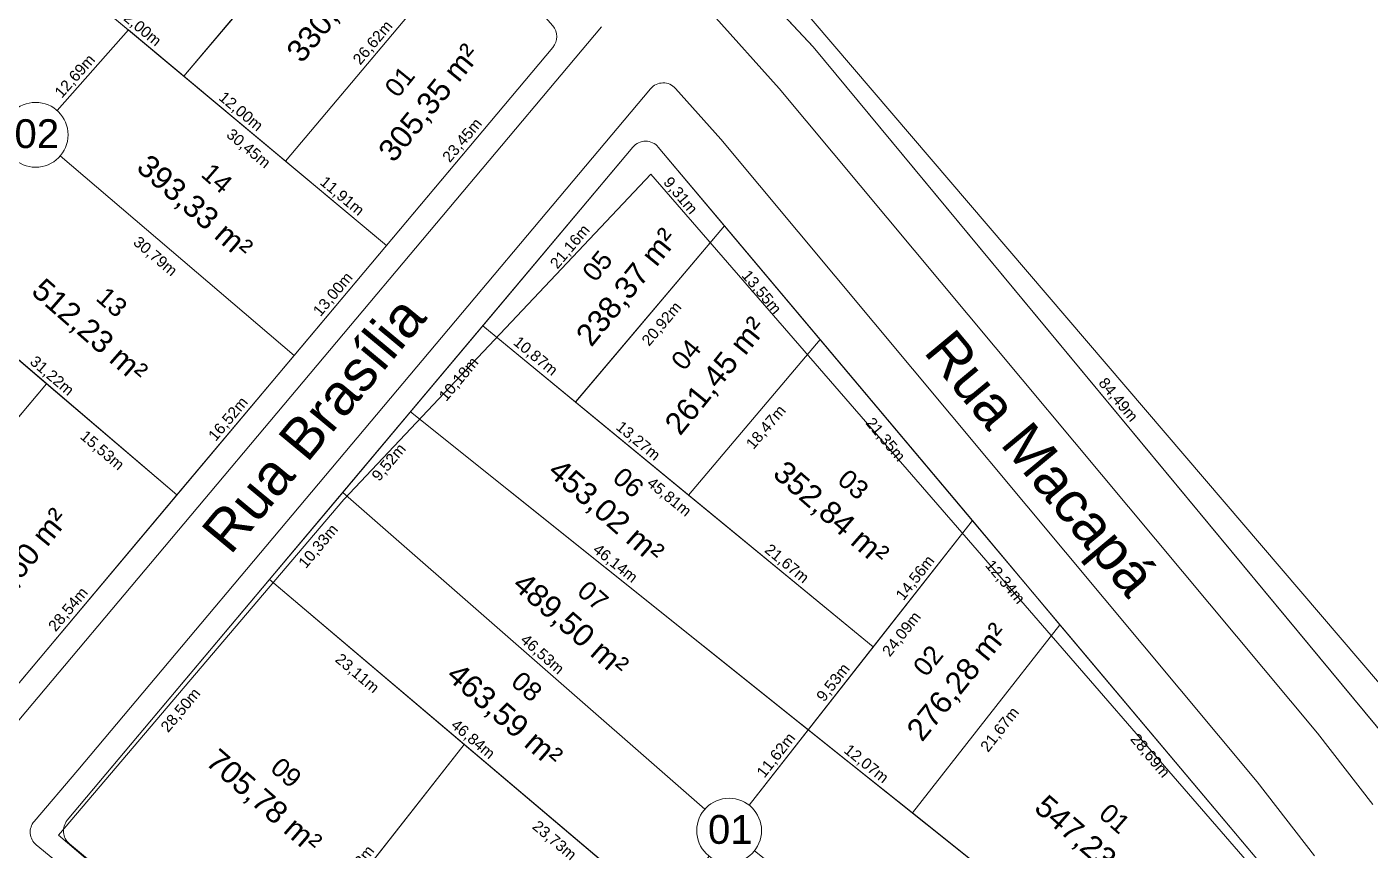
# Model space of a CAD drawing. Header units: metres. Extents: x 3808 to 8215, y 2374 to 6187.
# Drawn here: x 5741.6 to 5863.4, y 3533.9 to 3608.5 of the extents above; entities that cross this region are included whole.
import ezdxf

# ---------------------------------------------------------------- set-up
doc = ezdxf.new("R2010")
doc.units = ezdxf.units.M
for name, color, linetype in [('0 - MEIO FIO 2', 251, 'Continuous'), ('Areas Lotes', 1, 'Continuous'), ('Calçada', 8, 'Continuous'), ('COTAS', 7, 'Continuous'), ('Fluxo', 170, 'Continuous'), ('Lote', 7, 'Continuous'), ('Nome das Ruas', 7, 'Continuous'), ('Nº Lote', 7, 'Continuous'), ('Nº. quadra', 7, 'Continuous'), ('quadras', 7, 'Continuous')]:
    doc.layers.add(name, color=color, linetype=linetype)
doc.styles.add('Arial', font='arial.ttf')
doc.dimstyles.new('Copy(2) of ISO-25', dxfattribs={"dimtxt": 1, "dimasz": 2.5, "dimexe": 1.25, "dimexo": 0.625, "dimgap": 0.2, "dimtad": 1, "dimtoh": 1, "dimlfac": 1, "dimzin": 1, "dimtxsty": 'Arial', "dimblk": 'NONE', "dimcen": 0, "dimse1": 1, "dimse2": 1, "dimsd1": 1, "dimsd2": 1, "dimclrt": 256, "dimaunit": 1, "dimadec": 3, "dimazin": 0, "dimtfac": 1, "dimtmove": 0, "dimatfit": 3, "dimldrblk": 'NONE', "dimfxl": 1, "dimtolj": 1, "dimtzin": 0, "dimarcsym": 0})

# ---------------------------------------------------------------- blocks, each defined once
blk = doc.blocks.new('*D7910')
at = {"layer": 'Defpoints', "color": 0, "linetype": 'Continuous', "transparency": 16777216}
for p in [(5821.87, 3537.27), (5821.87, 3537.27), (5844.63, 3519.09)]:
    blk.add_point(p, dxfattribs=at)
at = {"layer": 'COTAS', "linetype": 'Continuous', "lineweight": 5, "transparency": 16777216, "insert": (5833.75, 3528.8), "char_height": 1, "attachment_point": 5, "rotation": 321.3707, "style": 'Arial'}
blk.add_mtext('\\A1;29,13m', dxfattribs=at)
blk = doc.blocks.new('_None')
blk = doc.blocks.new('*D7911')
at = {"layer": 'Defpoints', "color": 0, "linetype": 'Continuous', "transparency": 16777216}
for p in [(5835.25, 3554.33), (5837.17, 3552.82), (5821.87, 3537.27)]:
    blk.add_point(p, dxfattribs=at)
at = {"layer": 'COTAS', "linetype": 'Continuous', "lineweight": 5, "transparency": 16777216, "insert": (5829.85, 3544.79), "char_height": 1, "attachment_point": 5, "rotation": 51.8957, "style": 'Arial'}
blk.add_mtext('\\A1;21,67m', dxfattribs=at)
blk = doc.blocks.new('*D7912')
at = {"layer": 'Defpoints', "color": 0, "linetype": 'Continuous', "transparency": 16777216}
for p in [(5812.44, 3544.81), (5812.44, 3544.81), (5821.87, 3537.27)]:
    blk.add_point(p, dxfattribs=at)
at = {"layer": 'COTAS', "linetype": 'Continuous', "lineweight": 5, "transparency": 16777216, "insert": (5817.66, 3541.67), "char_height": 1, "attachment_point": 5, "rotation": 321.3707, "style": 'Arial'}
blk.add_mtext('\\A1;12,07m', dxfattribs=at)
blk = doc.blocks.new('*D7913')
at = {"layer": 'Defpoints', "color": 0, "linetype": 'Continuous', "transparency": 16777216}
for p in [(5818.32, 3552.31), (5818.32, 3552.31), (5812.44, 3544.81)]:
    blk.add_point(p, dxfattribs=at)
at = {"layer": 'COTAS', "linetype": 'Continuous', "lineweight": 5, "transparency": 16777216, "insert": (5814.75, 3549.05), "char_height": 1, "attachment_point": 5, "rotation": 51.8957, "style": 'Arial'}
blk.add_mtext('\\A1;9,53m', dxfattribs=at)
blk = doc.blocks.new('*D7914')
at = {"layer": 'Defpoints', "color": 0, "linetype": 'Continuous', "transparency": 16777216}
for p in [(5827.31, 3563.77), (5827.31, 3563.77), (5818.32, 3552.31)]:
    blk.add_point(p, dxfattribs=at)
at = {"layer": 'COTAS', "linetype": 'Continuous', "lineweight": 5, "transparency": 16777216, "insert": (5822.18, 3558.53), "char_height": 1, "attachment_point": 5, "rotation": 51.8957, "style": 'Arial'}
blk.add_mtext('\\A1;14,56m', dxfattribs=at)
blk = doc.blocks.new('*D7915')
at = {"layer": 'Defpoints', "color": 0, "linetype": 'Continuous', "transparency": 16777216}
for p in [(5827.31, 3563.77), (5835.25, 3554.33), (5833.58, 3552.93)]:
    blk.add_point(p, dxfattribs=at)
at = {"layer": 'COTAS', "linetype": 'Continuous', "lineweight": 5, "transparency": 16777216, "insert": (5830.23, 3558.16), "char_height": 1, "attachment_point": 5, "rotation": 310.0569, "style": 'Arial'}
blk.add_mtext('\\A1;12,34m', dxfattribs=at)
blk = doc.blocks.new('*D7916')
at = {"layer": 'Defpoints', "color": 0, "linetype": 'Continuous', "transparency": 16777216}
for p in [(5835.25, 3554.33), (5853.71, 3532.37), (5851.99, 3530.92)]:
    blk.add_point(p, dxfattribs=at)
at = {"layer": 'COTAS', "linetype": 'Continuous', "lineweight": 5, "transparency": 16777216, "insert": (5843.37, 3542.42), "char_height": 1, "attachment_point": 5, "rotation": 310.0569, "style": 'Arial'}
blk.add_mtext('\\A1;28,69m', dxfattribs=at)
blk = doc.blocks.new('*D7918')
at = {"layer": 'Defpoints', "color": 0, "linetype": 'Continuous', "transparency": 16777216}
for p in [(5763.63, 3558.42), (5765.39, 3556.93), (5745.3, 3536.6)]:
    blk.add_point(p, dxfattribs=at)
at = {"layer": 'COTAS', "linetype": 'Continuous', "lineweight": 5, "transparency": 16777216, "insert": (5755.62, 3546.54), "char_height": 1, "attachment_point": 5, "rotation": 49.9637, "style": 'Arial'}
blk.add_mtext('\\A1;28,50m', dxfattribs=at)
blk = doc.blocks.new('*D7919')
at = {"layer": 'Defpoints', "color": 0, "linetype": 'Continuous', "transparency": 16777216}
for p in [(5770.27, 3566.32), (5772.04, 3564.84), (5763.63, 3558.42)]:
    blk.add_point(p, dxfattribs=at)
at = {"layer": 'COTAS', "linetype": 'Continuous', "lineweight": 5, "transparency": 16777216, "insert": (5768.1, 3561.4), "char_height": 1, "attachment_point": 5, "rotation": 49.9637, "style": 'Arial'}
blk.add_mtext('\\A1;10,33m', dxfattribs=at)
blk = doc.blocks.new('*D7920')
at = {"layer": 'Defpoints', "color": 0, "linetype": 'Continuous', "transparency": 16777216}
for p in [(5776.4, 3573.61), (5778.16, 3572.13), (5770.27, 3566.32)]:
    blk.add_point(p, dxfattribs=at)
at = {"layer": 'COTAS', "linetype": 'Continuous', "lineweight": 5, "transparency": 16777216, "insert": (5774.49, 3569), "char_height": 1, "attachment_point": 5, "rotation": 49.9637, "style": 'Arial'}
blk.add_mtext('\\A1;9,52m', dxfattribs=at)
blk = doc.blocks.new('*D7921')
at = {"layer": 'Defpoints', "color": 0, "linetype": 'Continuous', "transparency": 16777216}
for p in [(5782.94, 3581.41), (5784.71, 3579.93), (5776.4, 3573.61)]:
    blk.add_point(p, dxfattribs=at)
at = {"layer": 'COTAS', "linetype": 'Continuous', "lineweight": 5, "transparency": 16777216, "insert": (5780.82, 3576.54), "char_height": 1, "attachment_point": 5, "rotation": 49.9637, "style": 'Arial'}
blk.add_mtext('\\A1;10,18m', dxfattribs=at)
blk = doc.blocks.new('*D7922')
at = {"layer": 'Defpoints', "color": 0, "linetype": 'Continuous', "transparency": 16777216}
for p in [(5796.56, 3597.61), (5798.32, 3596.13), (5782.94, 3581.41)]:
    blk.add_point(p, dxfattribs=at)
at = {"layer": 'COTAS', "linetype": 'Continuous', "lineweight": 5, "transparency": 16777216, "insert": (5790.9, 3588.54), "char_height": 1, "attachment_point": 5, "rotation": 49.9637, "style": 'Arial'}
blk.add_mtext('\\A1;21,16m', dxfattribs=at)
blk = doc.blocks.new('*D7923')
at = {"layer": 'Defpoints', "color": 0, "linetype": 'Continuous', "transparency": 16777216}
for p in [(5798.85, 3597.61), (5804.84, 3590.49), (5803.19, 3589.09)]:
    blk.add_point(p, dxfattribs=at)
at = {"layer": 'COTAS', "linetype": 'Continuous', "lineweight": 5, "transparency": 16777216, "insert": (5800.81, 3593.17), "char_height": 1, "attachment_point": 5, "rotation": 310.0569, "style": 'Arial'}
blk.add_mtext('\\A1;9,31m', dxfattribs=at)
blk = doc.blocks.new('*D7924')
at = {"layer": 'Defpoints', "color": 0, "linetype": 'Continuous', "transparency": 16777216}
for p in [(5804.84, 3590.49), (5813.21, 3579.81), (5811.91, 3578.72)]:
    blk.add_point(p, dxfattribs=at)
at = {"layer": 'COTAS', "linetype": 'Continuous', "lineweight": 5, "transparency": 16777216, "insert": (5808.16, 3584.42), "char_height": 1, "attachment_point": 5, "rotation": 310.0569, "style": 'Arial'}
blk.add_mtext('\\A1;13,55m', dxfattribs=at)
blk = doc.blocks.new('*D7925')
at = {"layer": 'Defpoints', "color": 0, "linetype": 'Continuous', "transparency": 16777216}
for p in [(5813.21, 3579.81), (5827.31, 3563.77), (5825.65, 3562.38)]:
    blk.add_point(p, dxfattribs=at)
at = {"layer": 'COTAS', "linetype": 'Continuous', "lineweight": 5, "transparency": 16777216, "insert": (5819.39, 3571.06), "char_height": 1, "attachment_point": 5, "rotation": 310.0569, "style": 'Arial'}
blk.add_mtext('\\A1;21,35m', dxfattribs=at)
blk = doc.blocks.new('*D7926')
at = {"layer": 'Defpoints', "color": 0, "linetype": 'Continuous', "transparency": 16777216}
for p in [(5782.94, 3581.41), (5791.34, 3574.5), (5791.37, 3574.55)]:
    blk.add_point(p, dxfattribs=at)
at = {"layer": 'COTAS', "linetype": 'Continuous', "lineweight": 5, "transparency": 16777216, "insert": (5787.69, 3578.62), "char_height": 1, "attachment_point": 5, "rotation": 320.5583, "style": 'Arial'}
blk.add_mtext('\\A1;10,87m', dxfattribs=at)
blk = doc.blocks.new('*D7927')
at = {"layer": 'Defpoints', "color": 0, "linetype": 'Continuous', "transparency": 16777216}
for p in [(5791.37, 3574.55), (5801.59, 3566.07), (5801.59, 3566.07)]:
    blk.add_point(p, dxfattribs=at)
at = {"layer": 'COTAS', "linetype": 'Continuous', "lineweight": 5, "transparency": 16777216, "insert": (5796.99, 3570.93), "char_height": 1, "attachment_point": 5, "rotation": 320.3137, "style": 'Arial'}
blk.add_mtext('\\A1;13,27m', dxfattribs=at)
blk = doc.blocks.new('*D7928')
at = {"layer": 'Defpoints', "color": 0, "linetype": 'Continuous', "transparency": 16777216}
for p in [(5801.59, 3566.07), (5818.32, 3552.31), (5818.32, 3552.31)]:
    blk.add_point(p, dxfattribs=at)
at = {"layer": 'COTAS', "linetype": 'Continuous', "lineweight": 5, "transparency": 16777216, "insert": (5810.46, 3559.81), "char_height": 1, "attachment_point": 5, "rotation": 320.5583, "style": 'Arial'}
blk.add_mtext('\\A1;21,67m', dxfattribs=at)
blk = doc.blocks.new('*D7929')
at = {"layer": 'Defpoints', "color": 0, "linetype": 'Continuous', "transparency": 16777216}
for p in [(5813.51, 3580.17), (5815.24, 3578.72), (5801.59, 3566.07)]:
    blk.add_point(p, dxfattribs=at)
at = {"layer": 'COTAS', "linetype": 'Continuous', "lineweight": 5, "transparency": 16777216, "insert": (5808.66, 3572.18), "char_height": 1, "attachment_point": 5, "rotation": 49.7704, "style": 'Arial'}
blk.add_mtext('\\A1;18,47m', dxfattribs=at)
blk = doc.blocks.new('*D7930')
at = {"layer": 'Defpoints', "color": 0, "linetype": 'Continuous', "transparency": 16777216}
for p in [(5804.84, 3590.49), (5806.57, 3589.02), (5791.34, 3574.5)]:
    blk.add_point(p, dxfattribs=at)
at = {"layer": 'COTAS', "linetype": 'Continuous', "lineweight": 5, "transparency": 16777216, "insert": (5799.21, 3581.55), "char_height": 1, "attachment_point": 5, "rotation": 49.7975, "style": 'Arial'}
blk.add_mtext('\\A1;20,92m', dxfattribs=at)
blk = doc.blocks.new('*D7931')
at = {"layer": 'Defpoints', "color": 0, "linetype": 'Continuous', "transparency": 16777216}
for p in [(5776.4, 3573.61), (5812.44, 3544.81), (5812.44, 3544.81)]:
    blk.add_point(p, dxfattribs=at)
at = {"layer": 'COTAS', "linetype": 'Continuous', "lineweight": 5, "transparency": 16777216, "insert": (5794.92, 3559.84), "char_height": 1, "attachment_point": 5, "rotation": 321.3707, "style": 'Arial'}
blk.add_mtext('\\A1;46,14m', dxfattribs=at)
blk = doc.blocks.new('*D7932')
at = {"layer": 'Defpoints', "color": 0, "linetype": 'Continuous', "transparency": 16777216}
for p in [(5770.27, 3566.32), (5805.27, 3535.67), (5805.27, 3535.67)]:
    blk.add_point(p, dxfattribs=at)
at = {"layer": 'COTAS', "linetype": 'Continuous', "lineweight": 5, "transparency": 16777216, "insert": (5788.3, 3551.6), "char_height": 1, "attachment_point": 5, "rotation": 318.7835, "style": 'Arial'}
blk.add_mtext('\\A1;46,53m', dxfattribs=at)
blk = doc.blocks.new('*D7933')
at = {"layer": 'Defpoints', "color": 0, "linetype": 'Continuous', "transparency": 16777216}
for p in [(5763.63, 3558.42), (5781.27, 3543.48), (5779.83, 3541.79)]:
    blk.add_point(p, dxfattribs=at)
at = {"layer": 'COTAS', "linetype": 'Continuous', "lineweight": 5, "transparency": 16777216, "insert": (5771.53, 3549.87), "char_height": 1, "attachment_point": 5, "rotation": 319.75, "style": 'Arial'}
blk.add_mtext('\\A1;23,11m', dxfattribs=at)
blk = doc.blocks.new('*D7934')
at = {"layer": 'Defpoints', "color": 0, "linetype": 'Continuous', "transparency": 16777216}
for p in [(5781.27, 3543.48), (5799.38, 3528.15), (5797.94, 3526.46)]:
    blk.add_point(p, dxfattribs=at)
at = {"layer": 'COTAS', "linetype": 'Continuous', "lineweight": 5, "transparency": 16777216, "insert": (5789.4, 3534.73), "char_height": 1, "attachment_point": 5, "rotation": 319.75, "style": 'Arial'}
blk.add_mtext('\\A1;23,73m', dxfattribs=at)
blk = doc.blocks.new('*D7935')
at = {"layer": 'Defpoints', "color": 0, "linetype": 'Continuous', "transparency": 16777216}
for p in [(5763.63, 3558.42), (5799.38, 3528.15), (5799.38, 3528.15)]:
    blk.add_point(p, dxfattribs=at)
at = {"layer": 'COTAS', "linetype": 'Continuous', "lineweight": 5, "transparency": 16777216, "insert": (5782.02, 3543.9), "char_height": 1, "attachment_point": 5, "rotation": 319.75, "style": 'Arial'}
blk.add_mtext('\\A1;46,84m', dxfattribs=at)
blk = doc.blocks.new('*D7936')
at = {"layer": 'Defpoints', "color": 0, "linetype": 'Continuous', "transparency": 16777216}
for p in [(5782.94, 3581.41), (5818.32, 3552.31), (5816.98, 3550.68)]:
    blk.add_point(p, dxfattribs=at)
at = {"layer": 'COTAS', "linetype": 'Continuous', "lineweight": 5, "transparency": 16777216, "insert": (5799.8, 3565.85), "char_height": 1, "attachment_point": 5, "rotation": 320.5583, "style": 'Arial'}
blk.add_mtext('\\A1;45,81m', dxfattribs=at)
blk = doc.blocks.new('*D7937')
at = {"layer": 'Defpoints', "color": 0, "linetype": 'Continuous', "transparency": 16777216}
for p in [(5827.31, 3563.77), (5829.02, 3562.43), (5812.44, 3544.81)]:
    blk.add_point(p, dxfattribs=at)
at = {"layer": 'COTAS', "linetype": 'Continuous', "lineweight": 5, "transparency": 16777216, "insert": (5820.95, 3553.44), "char_height": 1, "attachment_point": 5, "rotation": 51.8957, "style": 'Arial'}
blk.add_mtext('\\A1;24,09m', dxfattribs=at)
blk = doc.blocks.new('*D7938')
at = {"layer": 'Defpoints', "color": 0, "linetype": 'Continuous', "transparency": 16777216}
for p in [(5781.27, 3543.48), (5781.27, 3543.48), (5762.86, 3520.01)]:
    blk.add_point(p, dxfattribs=at)
at = {"layer": 'COTAS', "linetype": 'Continuous', "lineweight": 5, "transparency": 16777216, "insert": (5771.43, 3532.24), "char_height": 1, "attachment_point": 5, "rotation": 51.8957, "style": 'Arial'}
blk.add_mtext('\\A1;29,83m', dxfattribs=at)
blk = doc.blocks.new('*D7940')
at = {"layer": 'Defpoints', "color": 0, "linetype": 'Continuous', "transparency": 16777216}
for p in [(5805.27, 3535.67), (5805.27, 3535.67), (5799.38, 3528.15)]:
    blk.add_point(p, dxfattribs=at)
at = {"layer": 'COTAS', "linetype": 'Continuous', "lineweight": 5, "transparency": 16777216, "insert": (5800.58, 3530.99), "char_height": 1, "attachment_point": 5, "rotation": 51.8957, "style": 'Arial'}
blk.add_mtext('\\A1;9,55m', dxfattribs=at)
blk = doc.blocks.new('*D7941')
at = {"layer": 'Defpoints', "color": 0, "linetype": 'Continuous', "transparency": 16777216}
for p in [(5812.44, 3544.81), (5812.44, 3544.81), (5805.27, 3535.67)]:
    blk.add_point(p, dxfattribs=at)
at = {"layer": 'COTAS', "linetype": 'Continuous', "lineweight": 5, "transparency": 16777216, "insert": (5809.58, 3542.46), "char_height": 1, "attachment_point": 5, "rotation": 51.8957, "style": 'Arial'}
blk.add_mtext('\\A1;11,62m', dxfattribs=at)
blk = doc.blocks.new('*D7951')
at = {"layer": 'Defpoints', "color": 0, "linetype": 'Continuous', "transparency": 16777216}
for p in [(5805.27, 3535.67), (5837.37, 3510.02), (5837.37, 3510.02)]:
    blk.add_point(p, dxfattribs=at)
at = {"layer": 'COTAS', "linetype": 'Continuous', "lineweight": 5, "transparency": 16777216, "insert": (5821.82, 3523.47), "char_height": 1, "attachment_point": 5, "rotation": 321.3707, "style": 'Arial'}
blk.add_mtext('\\A1;41,09m', dxfattribs=at)
blk = doc.blocks.new('*D7952')
at = {"layer": 'Defpoints', "color": 0, "linetype": 'Continuous', "transparency": 16777216}
for p in [(5812.44, 3544.81), (5844.63, 3519.09), (5843.28, 3517.4)]:
    blk.add_point(p, dxfattribs=at)
at = {"layer": 'COTAS', "linetype": 'Continuous', "lineweight": 5, "transparency": 16777216, "insert": (5827.69, 3530.89), "char_height": 1, "attachment_point": 5, "rotation": 321.3707, "style": 'Arial'}
blk.add_mtext('\\A1;41,20m', dxfattribs=at)
blk = doc.blocks.new('*D7953')
at = {"layer": 'Defpoints', "color": 0, "linetype": 'Continuous', "transparency": 16777216}
for p in [(5745.49, 3534.48), (5762.86, 3520.01), (5762.86, 3520.01)]:
    blk.add_point(p, dxfattribs=at)
at = {"layer": 'COTAS', "linetype": 'Continuous', "lineweight": 5, "transparency": 16777216, "insert": (5754.69, 3527.86), "char_height": 1, "attachment_point": 5, "rotation": 320.2079, "style": 'Arial'}
blk.add_mtext('\\A1;22,61m', dxfattribs=at)
blk = doc.blocks.new('*D7962')
at = {"layer": 'Defpoints', "color": 0, "linetype": 'Continuous', "transparency": 16777216}
for p in [(5802.18, 3618.15), (5812.9, 3606.69), (5812.9, 3606.69)]:
    blk.add_point(p, dxfattribs=at)
at = {"layer": 'COTAS', "linetype": 'Continuous', "lineweight": 5, "transparency": 16777216, "insert": (5808.13, 3612.97), "char_height": 1, "attachment_point": 5, "rotation": 313.0836, "style": 'Arial'}
blk.add_mtext('\\A1;15,69m', dxfattribs=at)
blk = doc.blocks.new('*D7965')
at = {"layer": 'Defpoints', "color": 0, "linetype": 'Continuous', "transparency": 16777216}
for p in [(5812.9, 3606.69), (5866.82, 3541.64), (5866.82, 3541.64)]:
    blk.add_point(p, dxfattribs=at)
at = {"layer": 'COTAS', "linetype": 'Continuous', "lineweight": 5, "transparency": 16777216, "insert": (5840.48, 3574.67), "char_height": 1, "attachment_point": 5, "rotation": 309.6548, "style": 'Arial'}
blk.add_mtext('\\A1;84,49m', dxfattribs=at)
blk = doc.blocks.new('*D7971')
at = {"layer": 'Defpoints', "color": 0, "linetype": 'Continuous', "transparency": 16777216}
for p in [(5755.23, 3566.09), (5755.23, 3566.09), (5736.87, 3544.24)]:
    blk.add_point(p, dxfattribs=at)
at = {"layer": 'COTAS', "linetype": 'Continuous', "lineweight": 5, "transparency": 16777216, "insert": (5745.43, 3555.68), "char_height": 1, "attachment_point": 5, "rotation": 49.9653, "style": 'Arial'}
blk.add_mtext('\\A1;28,54m', dxfattribs=at)
blk = doc.blocks.new('*D7972')
at = {"layer": 'Defpoints', "color": 0, "linetype": 'Continuous', "transparency": 16777216}
for p in [(5765.85, 3578.74), (5765.85, 3578.74), (5755.23, 3566.09)]:
    blk.add_point(p, dxfattribs=at)
at = {"layer": 'COTAS', "linetype": 'Continuous', "lineweight": 5, "transparency": 16777216, "insert": (5759.93, 3572.93), "char_height": 1, "attachment_point": 5, "rotation": 49.9653, "style": 'Arial'}
blk.add_mtext('\\A1;16,52m', dxfattribs=at)
blk = doc.blocks.new('*D7973')
at = {"layer": 'Defpoints', "color": 0, "linetype": 'Continuous', "transparency": 16777216}
for p in [(5774.22, 3588.69), (5774.22, 3588.69), (5765.85, 3578.74)]:
    blk.add_point(p, dxfattribs=at)
at = {"layer": 'COTAS', "linetype": 'Continuous', "lineweight": 5, "transparency": 16777216, "insert": (5769.42, 3584.23), "char_height": 1, "attachment_point": 5, "rotation": 49.9653, "style": 'Arial'}
blk.add_mtext('\\A1;13,00m', dxfattribs=at)
blk = doc.blocks.new('*D7974')
at = {"layer": 'Defpoints', "color": 0, "linetype": 'Continuous', "transparency": 16777216}
for p in [(5789.3, 3606.65), (5789.3, 3606.65), (5774.22, 3588.69)]:
    blk.add_point(p, dxfattribs=at)
at = {"layer": 'COTAS', "linetype": 'Continuous', "lineweight": 5, "transparency": 16777216, "insert": (5781.14, 3598.18), "char_height": 1, "attachment_point": 5, "rotation": 49.9653, "style": 'Arial'}
blk.add_mtext('\\A1;23,45m', dxfattribs=at)
blk = doc.blocks.new('*D7978')
at = {"layer": 'Defpoints', "color": 0, "linetype": 'Continuous', "transparency": 16777216}
for p in [(5782.2, 3616.71), (5789.28, 3608.6), (5787.71, 3607.23)]:
    blk.add_point(p, dxfattribs=at)
at = {"layer": 'COTAS', "linetype": 'Continuous', "lineweight": 5, "transparency": 16777216, "insert": (5784.78, 3611.81), "char_height": 1, "attachment_point": 5, "rotation": 311.107, "style": 'Arial'}
blk.add_mtext('\\A1;10,76m', dxfattribs=at)
blk = doc.blocks.new('*D7981')
at = {"layer": 'Defpoints', "color": 0, "linetype": 'Continuous', "transparency": 16777216}
for p in [(5733.06, 3585), (5743.42, 3576.16), (5741.99, 3574.5)]:
    blk.add_point(p, dxfattribs=at)
at = {"layer": 'COTAS', "linetype": 'Continuous', "lineweight": 5, "transparency": 16777216, "insert": (5737.34, 3579.52), "char_height": 1, "attachment_point": 5, "rotation": 319.5309, "style": 'Arial'}
blk.add_mtext('\\A1;13,61m', dxfattribs=at)
blk = doc.blocks.new('*D7982')
at = {"layer": 'Defpoints', "color": 0, "linetype": 'Continuous', "transparency": 16777216}
for p in [(5743.42, 3576.16), (5755.23, 3566.09), (5753.8, 3564.42)]:
    blk.add_point(p, dxfattribs=at)
at = {"layer": 'COTAS', "linetype": 'Continuous', "lineweight": 5, "transparency": 16777216, "insert": (5748.42, 3570.07), "char_height": 1, "attachment_point": 5, "rotation": 319.5309, "style": 'Arial'}
blk.add_mtext('\\A1;15,53m', dxfattribs=at)
blk = doc.blocks.new('*D7986')
at = {"layer": 'Defpoints', "color": 0, "linetype": 'Continuous', "transparency": 16777216}
for p in [(5743.42, 3576.16), (5743.42, 3576.16), (5723.85, 3552.88)]:
    blk.add_point(p, dxfattribs=at)
at = {"layer": 'COTAS', "linetype": 'Continuous', "lineweight": 5, "transparency": 16777216, "insert": (5733.02, 3565.04), "char_height": 1, "attachment_point": 5, "rotation": 49.9653, "style": 'Arial'}
blk.add_mtext('\\A1;30,42m', dxfattribs=at)
blk = doc.blocks.new('*D7987')
at = {"layer": 'Defpoints', "color": 0, "linetype": 'Continuous', "transparency": 16777216}
for p in [(5731.47, 3586.35), (5755.23, 3566.09), (5755.23, 3566.09)]:
    blk.add_point(p, dxfattribs=at)
at = {"layer": 'COTAS', "linetype": 'Continuous', "lineweight": 5, "transparency": 16777216, "insert": (5743.87, 3576.83), "char_height": 1, "attachment_point": 5, "rotation": 319.5309, "style": 'Arial'}
blk.add_mtext('\\A1;31,22m', dxfattribs=at)
blk = doc.blocks.new('*D7988')
at = {"layer": 'Defpoints', "color": 0, "linetype": 'Continuous', "transparency": 16777216}
for p in [(5742.43, 3598.72), (5765.85, 3578.74), (5764.42, 3577.06)]:
    blk.add_point(p, dxfattribs=at)
at = {"layer": 'COTAS', "linetype": 'Continuous', "lineweight": 5, "transparency": 16777216, "insert": (5753.23, 3587.66), "char_height": 1, "attachment_point": 5, "rotation": 319.5309, "style": 'Arial'}
blk.add_mtext('\\A1;30,79m', dxfattribs=at)
blk = doc.blocks.new('*D7989')
at = {"layer": 'Defpoints', "color": 0, "linetype": 'Continuous', "transparency": 16777216}
for p in [(5742.43, 3598.72), (5742.43, 3598.72), (5731.38, 3586.43)]:
    blk.add_point(p, dxfattribs=at)
at = {"layer": 'COTAS', "linetype": 'Continuous', "lineweight": 5, "transparency": 16777216, "insert": (5736.31, 3593.11), "char_height": 1, "attachment_point": 5, "rotation": 48.0464, "style": 'Arial'}
blk.add_mtext('\\A1;16,53m', dxfattribs=at)
blk = doc.blocks.new('*D7990')
at = {"layer": 'Defpoints', "color": 0, "linetype": 'Continuous', "transparency": 16777216}
for p in [(5750.85, 3608.22), (5750.85, 3608.22), (5742.43, 3598.72)]:
    blk.add_point(p, dxfattribs=at)
at = {"layer": 'COTAS', "linetype": 'Continuous', "lineweight": 5, "transparency": 16777216, "insert": (5746.04, 3604), "char_height": 1, "attachment_point": 5, "rotation": 48.4566, "style": 'Arial'}
blk.add_mtext('\\A1;12,69m', dxfattribs=at)
blk = doc.blocks.new('*D7991')
at = {"layer": 'Defpoints', "color": 0, "linetype": 'Continuous', "transparency": 16777216}
for p in [(5750.85, 3608.22), (5774.22, 3588.69), (5772.84, 3587.05)]:
    blk.add_point(p, dxfattribs=at)
at = {"layer": 'COTAS', "linetype": 'Continuous', "lineweight": 5, "transparency": 16777216, "insert": (5761.68, 3597.43), "char_height": 1, "attachment_point": 5, "rotation": 320.1105, "style": 'Arial'}
blk.add_mtext('\\A1;30,45m', dxfattribs=at)
blk = doc.blocks.new('*D7993')
at = {"layer": 'Defpoints', "color": 0, "linetype": 'Continuous', "transparency": 16777216}
for p in [(5746.67, 3611.72), (5755.87, 3604.02), (5755.87, 3604.02)]:
    blk.add_point(p, dxfattribs=at)
at = {"layer": 'COTAS', "linetype": 'Continuous', "lineweight": 5, "transparency": 16777216, "insert": (5751.78, 3608.48), "char_height": 1, "attachment_point": 5, "rotation": 320.1105, "style": 'Arial'}
blk.add_mtext('\\A1;12,00m', dxfattribs=at)
blk = doc.blocks.new('*D7994')
at = {"layer": 'Defpoints', "color": 0, "linetype": 'Continuous', "transparency": 16777216}
for p in [(5755.87, 3604.02), (5765.08, 3596.33), (5765.08, 3596.33)]:
    blk.add_point(p, dxfattribs=at)
at = {"layer": 'COTAS', "linetype": 'Continuous', "lineweight": 5, "transparency": 16777216, "insert": (5760.99, 3600.79), "char_height": 1, "attachment_point": 5, "rotation": 320.1105, "style": 'Arial'}
blk.add_mtext('\\A1;12,00m', dxfattribs=at)
blk = doc.blocks.new('*D7995')
at = {"layer": 'Defpoints', "color": 0, "linetype": 'Continuous', "transparency": 16777216}
for p in [(5765.08, 3596.33), (5774.22, 3588.69), (5774.22, 3588.69)]:
    blk.add_point(p, dxfattribs=at)
at = {"layer": 'COTAS', "linetype": 'Continuous', "lineweight": 5, "transparency": 16777216, "insert": (5770.16, 3593.12), "char_height": 1, "attachment_point": 5, "rotation": 320.1105, "style": 'Arial'}
blk.add_mtext('\\A1;11,91m', dxfattribs=at)
blk = doc.blocks.new('*D7998')
at = {"layer": 'Defpoints', "color": 0, "linetype": 'Continuous', "transparency": 16777216}
for p in [(5774.22, 3625.86), (5774.22, 3625.86), (5755.87, 3604.02)]:
    blk.add_point(p, dxfattribs=at)
at = {"layer": 'COTAS', "linetype": 'Continuous', "lineweight": 5, "transparency": 16777216, "insert": (5764.43, 3615.45), "char_height": 1, "attachment_point": 5, "rotation": 49.9653, "style": 'Arial'}
blk.add_mtext('\\A1;28,52m', dxfattribs=at)
blk = doc.blocks.new('*D7999')
at = {"layer": 'Defpoints', "color": 0, "linetype": 'Continuous', "transparency": 16777216}
for p in [(5782.2, 3616.71), (5782.2, 3616.71), (5765.08, 3596.33)]:
    blk.add_point(p, dxfattribs=at)
at = {"layer": 'COTAS', "linetype": 'Continuous', "lineweight": 5, "transparency": 16777216, "insert": (5773.03, 3607.03), "char_height": 1, "attachment_point": 5, "rotation": 49.9653, "style": 'Arial'}
blk.add_mtext('\\A1;26,62m', dxfattribs=at)
blk = doc.blocks.new('*D6315')
at = {"layer": 'Defpoints', "color": 0, "linetype": 'Continuous', "transparency": 16777216}
for p in [(5761.16, 3778.97), (5950.02, 3536.64), (5947.98, 3535.06)]:
    blk.add_point(p, dxfattribs=at)
at = {"layer": 'COTAS', "linetype": 'Continuous', "lineweight": 5, "transparency": 16777216, "insert": (5854.18, 3656.71), "char_height": 1, "attachment_point": 5, "rotation": 307.9315, "style": 'Arial'}
blk.add_mtext('\\A1;307,23m', dxfattribs=at)
blk = doc.blocks.new('*D6340')
at = {"layer": 'Defpoints', "color": 0, "linetype": 'Continuous', "transparency": 16777216}
for p in [(5726.06, 3628.94), (5724.66, 3627.26), (5750.85, 3608.22)]:
    blk.add_point(p, dxfattribs=at)
at = {"layer": 'COTAS', "linetype": 'Continuous', "lineweight": 5, "transparency": 16777216, "insert": (5737.57, 3617.52), "char_height": 1, "attachment_point": 5, "rotation": 320.1105, "style": 'Arial'}
blk.add_mtext('\\A1;32,30m', dxfattribs=at)
blk = doc.blocks.new('*D6341')
at = {"layer": 'Defpoints', "color": 0, "linetype": 'Continuous', "transparency": 16777216}
for p in [(5718.28, 3619.33), (5716.72, 3617.5), (5742.43, 3598.72)]:
    blk.add_point(p, dxfattribs=at)
at = {"layer": 'COTAS', "linetype": 'Continuous', "lineweight": 5, "transparency": 16777216, "insert": (5729.32, 3607.81), "char_height": 1, "attachment_point": 5, "rotation": 319.5309, "style": 'Arial'}
blk.add_mtext('\\A1;31,75m', dxfattribs=at)

msp = doc.modelspace()

# ---------------------------------------------------------------- hatches: boundary and pattern name
at = {"layer": 'Fluxo', "lineweight": 5}
h = msp.add_hatch(dxfattribs=at)
h.set_pattern_fill('ANSI32', color=256, scale=0.15)
h.set_pattern_definition([(45, (-581.274, 256.0805), (-1.01027881, 1.01027881), []), (45, (-580.6005, 256.0805), (-1.01027881, 1.01027881), [])])
edge = h.paths.add_edge_path()
edge.add_arc((6409.322, 3934.822), 605.94, 215.558436, 220.888153)
edge.add_arc((6409.322, 3934.822), 601.94, 215.558436, 220.888153)
edge.add_line((5951.237, 3538.183), (5954.261, 3540.801))
edge.add_arc((10925.118, 7550.386), 6385.997, 217.3930198, 218.3872368)
edge.add_arc((10925.118, 7550.386), 6389.997, 217.3930198, 218.3872368)
edge.add_arc((8022.058, 5423.597), 2788.956, 216.17081, 218.897105)
edge.add_arc((8022.058, 5423.597), 2792.956, 216.17081, 218.897105)
edge.add_arc((6561.25, 4446.689), 1035.746, 216.369866, 220.234553)
edge.add_arc((6561.25, 4446.689), 1039.746, 216.369866, 220.234553)
edge.add_line((5727.223, 3832.546), (5655.544, 3923.802))
edge.add_line((5724.078, 3830.075), (5652.399, 3921.332))
edge.add_line((5655.674, 3923.617), (5438.849, 4274.969))
edge.add_line((5652.27, 3921.517), (5435.445, 4272.868))

# ---------------------------------------------------------------- linework, layer by layer
at = {"layer": '0 - MEIO FIO 2', "lineweight": 5}
for p, q in [((5775.528, 3652.766), (5909.577, 3495.888)), ((5798.19, 3595.158), (5770.353, 3565.669)), ((5827.343, 3561.548), (5798.19, 3595.158)), ((5770.353, 3565.669), (5744.501, 3535.258)), ((5853.75, 3531.103), (5827.343, 3561.548)), ((5744.501, 3535.258), (5799.336, 3488.702))]:
    msp.add_line(p, q, dxfattribs=at)
at = {"layer": 'Calçada', "linetype": 'Continuous', "lineweight": 5}
for p, q in [((5793.714, 3608.504), (5740.921, 3545.666)), ((5798.143, 3602.893), (5746.261, 3541.14)), ((5804.51, 3598.33), (5800.411, 3602.927)), ((5853.121, 3540.102), (5804.51, 3598.33)), ((5746.261, 3541.14), (5742.3, 3536.509)), ((5858.323, 3533.396), (5853.121, 3540.102)), ((5742.486, 3534.377), (5745.491, 3531.897))]:
    msp.add_line(p, q, dxfattribs=at)
at = {"layer": 'Calçada', "linetype": 'Continuous', "lineweight": 5, "flags": 128}
msp.add_lwpolyline([(5803.807, 3609.635), (5809.811, 3602.904), (5858.575, 3544.492), (5863.584, 3538.034)], dxfattribs=at)
at = {"layer": 'Calçada', "linetype": 'Continuous', "lineweight": 5}
for centre, start, end in [((5799.291, 3601.928), 41.73068, 139.96453), ((5743.44, 3535.534), 139.46204, 230.47161)]:
    msp.add_arc(centre, 1.5, start, end, dxfattribs=at)
at = {"layer": 'Fluxo', "lineweight": 5}
for radius in [6385.997, 6387.997, 6389.997]:
    msp.add_arc((10925.118, 7550.386), radius, 217.3930198, 218.3872368, dxfattribs=at)
at = {"layer": 'Lote', "linetype": 'Continuous', "lineweight": 5}
for p, q in [((5726.062, 3628.938), (5774.216, 3588.691)), ((5755.874, 3604.021), (5774.22, 3625.858)), ((5765.081, 3596.326), (5782.204, 3616.707)), ((5750.849, 3608.221), (5744.379, 3600.919)), ((5755.226, 3566.088), (5707.875, 3606.486)), ((5765.853, 3578.737), (5744.666, 3596.813)), ((5791.375, 3574.547), (5804.845, 3590.485)), ((5782.945, 3581.409), (5818.32, 3552.308)), ((5813.515, 3580.174), (5801.586, 3566.073)), ((5723.85, 3552.876), (5743.416, 3576.164)), ((5844.628, 3519.087), (5776.395, 3573.613)), ((5803.06, 3537.601), (5770.27, 3566.323)), ((5827.308, 3563.768), (5807.082, 3537.977)), ((5830.678, 3501.656), (5763.628, 3558.418)), ((5835.246, 3554.327), (5821.871, 3537.272)), ((5781.268, 3543.484), (5762.86, 3520.011))]:
    msp.add_line(p, q, dxfattribs=at)
at = {"layer": 'Lote', "linetype": 'Continuous', "lineweight": 5, "flags": 128}
for points in [[(5774.22, 3625.858), (5766.235, 3635.009), (5746.666, 3611.717), (5755.874, 3604.021)], [(5782.204, 3616.707), (5774.22, 3625.858), (5755.874, 3604.021), (5765.081, 3596.326)], [(5813.515, 3580.174), (5804.845, 3590.485), (5791.338, 3574.504), (5801.586, 3566.073)], [(5743.416, 3576.164), (5733.064, 3584.995), (5713.271, 3561.436), (5723.85, 3552.876)], [(5782.945, 3581.409), (5776.395, 3573.613), (5812.44, 3544.809), (5818.32, 3552.308)], [(5813.515, 3580.174), (5801.586, 3566.073), (5818.32, 3552.308), (5827.308, 3563.768)], [(5812.44, 3544.809), (5821.871, 3537.272), (5835.246, 3554.327), (5827.308, 3563.768)], [(5799.378, 3528.153), (5781.268, 3543.484), (5762.86, 3520.011), (5781.087, 3504.83)]]:
    msp.add_lwpolyline(points, close=True, dxfattribs=at)
for points in [[(5789.3, 3606.645, 0.369622), (5789.282, 3608.596), (5782.204, 3616.707), (5765.081, 3596.326), (5774.216, 3588.691)], [(5804.845, 3590.485), (5798.854, 3597.611, 0.465813), (5796.557, 3597.61), (5782.945, 3581.409), (5791.338, 3574.504)], [(5723.85, 3552.876), (5734.777, 3544.035, 0.4088163), (5736.869, 3544.237), (5755.226, 3566.088), (5743.416, 3576.164)], [(5763.628, 3558.418), (5745.298, 3536.6, 0.4154623), (5745.486, 3534.483), (5762.86, 3520.011), (5781.268, 3543.484)], [(5821.871, 3537.272), (5844.628, 3519.087), (5853.733, 3530.465, 0.3576871), (5853.71, 3532.367), (5835.246, 3554.327)]]:
    msp.add_lwpolyline(points, format="xyb", close=True, dxfattribs=at)
for points in [[(5744.666, 3596.813), (5765.853, 3578.737), (5774.216, 3588.691), (5750.849, 3608.221), (5744.379, 3600.919)], [(5740.483, 3596.521), (5731.473, 3586.353), (5755.226, 3566.088), (5765.853, 3578.737), (5744.666, 3596.813)], [(5807.082, 3537.977), (5812.44, 3544.809), (5776.395, 3573.613), (5770.27, 3566.323), (5803.06, 3537.601)], [(5803.06, 3537.601), (5770.27, 3566.323), (5763.628, 3558.418), (5799.378, 3528.153), (5803.457, 3533.354)], [(5807.564, 3533.832), (5837.368, 3510.015), (5844.628, 3519.087), (5812.44, 3544.809), (5807.082, 3537.977)]]:
    msp.add_lwpolyline(points, dxfattribs=at)
at = {"layer": 'Nº. quadra', "lineweight": 5}
for centre, start, end in [((5742.431, 3598.72), 0, 180), ((5742.431, 3598.72), 180, 0), ((5805.269, 3535.666), 0, 180), ((5805.269, 3535.666), 180, 0)]:
    msp.add_arc(centre, 2.937, start, end, dxfattribs=at)
at = {"layer": 'quadras', "linetype": 'Continuous', "lineweight": 5}
for p, q in [((5802.182, 3618.148), (5812.899, 3606.689)), ((5802.182, 3618.148), (5812.899, 3606.689)), ((5736.869, 3544.237), (5789.3, 3606.645)), ((5866.82, 3541.636), (5812.899, 3606.689)), ((5812.899, 3606.689), (5866.82, 3541.636)), ((5796.557, 3597.61), (5745.298, 3536.6)), ((5853.71, 3532.367), (5798.854, 3597.611)), ((5745.486, 3534.483), (5811.192, 3479.754))]:
    msp.add_line(p, q, dxfattribs=at)
at = {"layer": 'quadras', "linetype": 'Continuous', "lineweight": 5, "flags": 128}
msp.add_lwpolyline([(5776.922, 3646.916), (5778.291, 3645.529), (5802.182, 3618.148), (5812.899, 3606.689), (5866.82, 3541.636), (5874.571, 3530.878), (5908.212, 3489.981, 0.4680157), (5910.515, 3489.965), (5950.018, 3536.645), (5761.156, 3778.967), (5702.925, 3710.744, 0.420437), (5703.117, 3708.609), (5748.752, 3671.3), (5755.839, 3665.839)], format="xyb", close=True, dxfattribs=at)
at = {"layer": 'quadras', "linetype": 'Continuous', "lineweight": 5}
for centre, start, end in [((5788.152, 3607.61), 319.96533, 41.10703), ((5797.706, 3596.646), 40.05687, 139.96373), ((5746.446, 3535.635), 139.96373, 230.2079)]:
    msp.add_arc(centre, 1.5, start, end, dxfattribs=at)

# ---------------------------------------------------------------- texts
at = {"layer": 'Areas Lotes', "color": 1, "lineweight": 5, "style": 'Arial'}
for s, rotation, p in [('330,84 m²', 50.94257, (5766.554, 3605.123)), ('305,35 m²', 50.94257, (5774.871, 3596.108)), ('393,33 m²', 318.90341, (5751.451, 3595.595)), ('238,37 m²', 50.94257, (5792.782, 3579.409)), ('512,23 m²', 318.90341, (5741.931, 3584.378)), ('261,45 m²', 50.94257, (5800.825, 3571.37)), ('453,02 m²', 318.90341, (5788.736, 3568.029)), ('352,84 m²', 318.90341, (5809.111, 3567.851)), ('468,60 m²', 50.94257, (5737.577, 3554.035)), ('489,50 m²', 318.90341, (5785.519, 3557.757)), ('276,28 m²', 50.94257, (5822.75, 3543.631)), ('463,59 m²', 318.90341, (5779.531, 3549.54)), ('705,78 m²', 318.90341, (5757.722, 3541.736)), ('547,23 m²', 318.90341, (5832.794, 3537.571))]:
    msp.add_text(s, height=2.0071, rotation=rotation, dxfattribs=at).set_placement(p)
at = {"layer": 'Nome das Ruas', "lineweight": 5, "style": 'Arial'}
for s, height, rotation, p in [('Rua Brasília', 3.68425, 50.27315, (5760.069, 3560.552, 190.804)), ('Rua Macapá', 3.6842, 309.73095, (5822.801, 3579.03, 190.804))]:
    msp.add_text(s, height=height, rotation=rotation, dxfattribs=at).set_placement(p)
at = {"layer": 'Nº Lote', "lineweight": 5, "style": 'Arial'}
for s, rotation, p in [('01', 50.94257, (5775.241, 3601.983, 1.156)), ('14', 318.90341, (5757.309, 3595.016, 1.156)), ('05', 50.94257, (5793.152, 3585.283, 1.156)), ('13', 318.90341, (5747.789, 3583.799, 1.156)), ('04', 50.94257, (5801.195, 3577.245, 1.156)), ('06', 318.90341, (5794.594, 3567.45, 1.156)), ('03', 318.90341, (5814.969, 3567.272, 1.156)), ('07', 318.90341, (5791.376, 3557.178, 1.156)), ('02', 50.94257, (5823.12, 3549.506, 1.156)), ('08', 318.90341, (5785.389, 3548.961, 1.156)), ('09', 318.90341, (5763.58, 3541.157, 1.156)), ('01', 318.90341, (5838.652, 3536.992, 1.156))]:
    msp.add_text(s, height=1.706, rotation=rotation, dxfattribs=at).set_placement(p)
at = {"layer": 'Nº. quadra', "lineweight": 5, "style": 'Arial'}
for s, p in [('02', (5740.511, 3597.524)), ('01', (5803.349, 3534.47))]:
    msp.add_text(s, height=2.6083, dxfattribs=at).set_placement(p)

# ---------------------------------------------------------------- dimensions: what is measured, and where the dimension line sits
at = {"layer": 'COTAS', "linetype": 'Continuous', "lineweight": 5}
for p1, p2, distance, picture, middle in [((5761.159, 3778.97), (5950.018, 3536.645), -2.585, '*D6315', (5854.181, 3656.711)), ((5750.849, 3608.221), (5726.062, 3628.938), 2.186, '*D6340', (5737.568, 3617.517)), ((5755.874, 3604.021), (5774.22, 3625.858), 0, '*D7998', (5764.433, 3615.455)), ((5742.431, 3598.72), (5718.277, 3619.327), 2.4, '*D6341', (5729.316, 3607.807)), ((5802.182, 3618.148), (5812.899, 3606.689), 0, '*D7962', (5808.126, 3612.966)), ((5765.081, 3596.326), (5782.204, 3616.707), 0, '*D7999', (5773.03, 3607.032)), ((5782.2045, 3616.7072), (5789.2818, 3608.5964), -2.0808, '*D7978', (5784.7788, 3611.8103)), ((5742.431, 3598.72), (5750.849, 3608.221), 0, '*D7990', (5746.041, 3604.002)), ((5750.849, 3608.221), (5774.216, 3588.691), -2.138, '*D7991', (5761.675, 3597.43)), ((5812.899, 3606.689), (5866.82, 3541.636), 0, '*D7965', (5840.476, 3574.673)), ((5731.383, 3586.43), (5742.431, 3598.72), 0, '*D7989', (5736.311, 3593.11)), ((5742.431, 3598.72), (5765.853, 3578.737), -2.201, '*D7988', (5753.233, 3587.663)), ((5798.854, 3597.611), (5804.845, 3590.485), -2.164, '*D7923', (5800.806, 3593.171)), ((5791.338, 3574.504), (5804.845, 3590.485), -2.264, '*D7930', (5799.209, 3581.551)), ((5731.473, 3586.353), (5755.226, 3566.088), 0, '*D7987', (5743.869, 3576.83)), ((5782.945, 3581.409), (5791.338, 3574.504), 0.057, '*D7926', (5787.686, 3578.619)), ((5782.945, 3581.409), (5818.32, 3552.308), -2.104, '*D7936', (5799.804, 3565.852)), ((5801.586, 3566.073), (5813.515, 3580.174), -2.258, '*D7929', (5808.663, 3572.183)), ((5755.226, 3566.088), (5765.853, 3578.737), 0, '*D7972', (5759.927, 3572.928)), ((5723.85, 3552.876), (5743.416, 3576.164), 0, '*D7986', (5733.02, 3565.035)), ((5791.375, 3574.547), (5801.586, 3566.073), 0, '*D7927', (5796.992, 3570.927)), ((5776.395, 3573.613), (5812.44, 3544.809), 0, '*D7931', (5794.917, 3559.837)), ((5736.869, 3544.237), (5755.226, 3566.088), 0, '*D7971', (5745.434, 3555.677)), ((5770.27, 3566.323), (5805.269, 3535.666), 0, '*D7932', (5788.298, 3551.597)), ((5801.586, 3566.073), (5818.32, 3552.308), 0, '*D7928', (5810.462, 3559.809)), ((5812.44, 3544.809), (5827.308, 3563.768), -2.169, '*D7937', (5820.951, 3553.444)), ((5818.32, 3552.308), (5827.308, 3563.768), 0, '*D7914', (5822.184, 3558.532)), ((5827.3081, 3563.7685), (5835.2465, 3554.327), -2.1745, '*D7915', (5830.226, 3558.1638)), ((5745.298, 3536.6), (5763.628, 3558.418), -2.306, '*D7918', (5755.615, 3546.541)), ((5763.628, 3558.418), (5781.268, 3543.484), -2.224, '*D7933', (5771.529, 3549.865)), ((5763.628, 3558.418), (5799.378, 3528.153), 0, '*D7935', (5782.021, 3543.897)), ((5821.871, 3537.272), (5835.246, 3554.327), -2.443, '*D7911', (5829.851, 3544.786)), ((5835.246, 3554.327), (5853.71, 3532.367), -2.248, '*D7916', (5843.371, 3542.416)), ((5812.44, 3544.809), (5818.32, 3552.308), 0, '*D7913', (5814.75, 3549.053)), ((5821.871, 3537.272), (5812.44, 3544.809), 0, '*D7912', (5817.656, 3541.666)), ((5812.44, 3544.809), (5844.628, 3519.087), -2.153, '*D7952', (5827.689, 3530.891)), ((5762.86, 3520.011), (5781.268, 3543.484), 0, '*D7938', (5771.434, 3532.242)), ((5844.628, 3519.087), (5821.871, 3537.272), 0, '*D7910', (5833.75, 3528.805)), ((5805.269, 3535.666), (5837.368, 3510.015), 0, '*D7951', (5821.819, 3523.466)), ((5745.486, 3534.483), (5762.86, 3520.011), 0, '*D7953', (5754.686, 3527.862))]:
    dim = msp.add_aligned_dim(p1=p1, p2=p2, distance=distance, dimstyle='Copy(2) of ISO-25', override={"dimpost": 'm'}, dxfattribs=at)
    dim.commit()
    dim.dimension.update_dxf_attribs({"geometry": picture, "text_midpoint": middle})
for base, p1, p2, angle, picture, middle in [((5755.874, 3604.021), (5746.666, 3611.717), (5755.874, 3604.021), 140.11046, '*D7993', (5751.784, 3608.484)), ((5789.3, 3606.645), (5774.216, 3588.691), (5789.3, 3606.645), 229.96533, '*D7974', (5781.145, 3598.183)), ((5765.081, 3596.326), (5755.874, 3604.021), (5765.081, 3596.326), 140.11046, '*D7994', (5760.991, 3600.788)), ((5798.323, 3596.127), (5782.945, 3581.409), (5796.557, 3597.61), 229.96373, '*D7922', (5790.903, 3588.541)), ((5774.216, 3588.691), (5765.081, 3596.326), (5774.216, 3588.691), 140.11046, '*D7995', (5770.162, 3593.123)), ((5811.91, 3578.72), (5804.845, 3590.485), (5813.206, 3579.809), 130.05687, '*D7924', (5808.162, 3584.422)), ((5774.216, 3588.691), (5765.853, 3578.737), (5774.216, 3588.691), 229.96533, '*D7973', (5769.421, 3584.229)), ((5741.994, 3574.498), (5733.064, 3584.995), (5743.416, 3576.164), 139.53086, '*D7981', (5737.338, 3579.523)), ((5784.711, 3579.925), (5776.395, 3573.613), (5782.945, 3581.409), 229.96373, '*D7921', (5780.822, 3576.543)), ((5825.652, 3562.376), (5813.206, 3579.809), (5827.308, 3563.768), 130.05687, '*D7925', (5819.394, 3571.063)), ((5753.8048, 3564.4215), (5743.4156, 3576.1641), (5755.2264, 3566.0878), 139.53086, '*D7982', (5748.4192, 3570.069)), ((5778.161, 3572.13), (5770.27, 3566.323), (5776.395, 3573.613), 229.96373, '*D7920', (5774.485, 3569)), ((5772.0359, 3564.8396), (5763.6283, 3558.4177), (5770.2702, 3566.3231), 229.96373, '*D7919', (5768.1017, 3561.4021)), ((5797.941, 3526.456), (5781.268, 3543.484), (5799.378, 3528.153), 139.74997, '*D7934', (5789.404, 3534.733))]:
    dim = msp.add_linear_dim(base=base, p1=p1, p2=p2, angle=angle, dimstyle='Copy(2) of ISO-25', override={"dimpost": 'm', "dimtmove": 1}, dxfattribs=at)
    dim.commit()
    dim.dimension.update_dxf_attribs({"geometry": picture, "text_midpoint": middle})
for base, p1, p2, picture, middle in [((5812.44, 3544.809), (5805.269, 3535.666), (5812.44, 3544.809), '*D7941', (5810.211, 3541.967)), ((5805.269, 3535.666), (5799.378, 3528.153), (5805.269, 3535.666), '*D7940', (5801.215, 3530.496))]:
    dim = msp.add_linear_dim(base=base, p1=p1, p2=p2, angle=231.89566, dimstyle='Copy(2) of ISO-25', override={"dimpost": 'm', "dimtmove": 1}, dxfattribs=at)
    dim.commit()
    dim.dimension.update_dxf_attribs({"geometry": picture, "text_midpoint": middle, "dimtype": 160})

doc.saveas('drawing.dxf')
